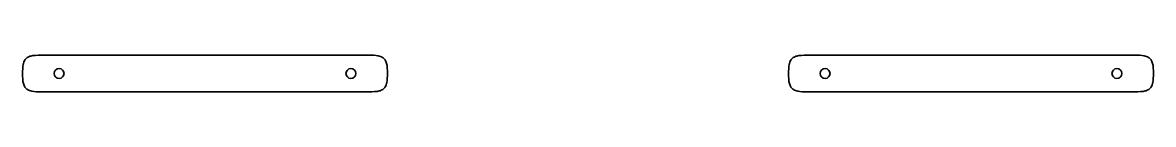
# Model space of a CAD drawing. Header units: millimetres. Extents: x 70 to 380, y -101 to -91.
import ezdxf

# ---------------------------------------------------------------- set-up
doc = ezdxf.new("R2010")
doc.units = ezdxf.units.MM
doc.header["$MEASUREMENT"] = 0
doc.layers.add('feet-bottom', color=7, linetype='Continuous', lineweight=0)

# ---------------------------------------------------------------- blocks, each defined once
blk = doc.blocks.new('Block_1')
at = {"layer": 'feet-bottom', "color": 250, "lineweight": 35, "true_color": 0x231815}
for centre in [(290, -96), (370, -96)]:
    blk.add_circle(centre, 1.35, dxfattribs=at)
blk = doc.blocks.new('Block_2')
at = {"layer": 'feet-bottom', "color": 250, "lineweight": 35, "true_color": 0x231815}
for centre in [(80, -96), (160, -96)]:
    blk.add_circle(centre, 1.35, dxfattribs=at)
blk = doc.blocks.new('Block_0')
at = {"layer": 'feet-bottom'}
for name in ['Block_2', 'Block_1']:
    blk.add_blockref(name, (0, 0), dxfattribs=at)

msp = doc.modelspace()

# ---------------------------------------------------------------- linework, layer by layer
at = {"layer": 'feet-bottom', "color": 250, "lineweight": 35, "true_color": 0x231815}
for points in [[(70, -96), (70, -95.06), (70, -94.24), (70.14, -93.52), (70.22, -93.11), (70.36, -92.71), (70.58, -92.35), (70.76, -92.07), (70.99, -91.83), (71.27, -91.64), (71.56, -91.44), (71.88, -91.31), (72.22, -91.21), (73, -91), (73.93, -91), (75, -91), (75, -91), (165, -91), (165, -91), (165.94, -91), (166.76, -91), (167.48, -91.14), (167.89, -91.22), (168.29, -91.36), (168.65, -91.58), (168.93, -91.76), (169.17, -91.99), (169.36, -92.27), (169.56, -92.56), (169.69, -92.88), (169.79, -93.22), (170, -94), (170, -94.93), (170, -96), (170, -96.94), (170, -97.76), (169.86, -98.48), (169.78, -98.89), (169.64, -99.29), (169.42, -99.65), (169.24, -99.93), (169.01, -100.17), (168.73, -100.36), (168.44, -100.56), (168.12, -100.69), (167.78, -100.79), (167, -101), (166.07, -101), (165, -101), (165, -101), (75, -101), (75, -101), (74.06, -101), (73.24, -101), (72.52, -100.86), (72.11, -100.78), (71.71, -100.64), (71.35, -100.42), (71.07, -100.24), (70.83, -100.01), (70.64, -99.73), (70.44, -99.44), (70.31, -99.12), (70.21, -98.78), (70, -98), (70, -97.07), (70, -96)], [(280, -96), (280, -95.06), (280, -94.24), (280.14, -93.52), (280.22, -93.11), (280.36, -92.71), (280.58, -92.35), (280.76, -92.07), (280.99, -91.83), (281.27, -91.64), (281.56, -91.44), (281.88, -91.31), (282.22, -91.21), (283, -91), (283.93, -91), (285, -91), (285, -91), (375, -91), (375, -91), (375.94, -91), (376.76, -91), (377.48, -91.14), (377.89, -91.22), (378.29, -91.36), (378.65, -91.58), (378.93, -91.76), (379.17, -91.99), (379.36, -92.27), (379.56, -92.56), (379.69, -92.88), (379.79, -93.22), (380, -94), (380, -94.93), (380, -96), (380, -96.94), (380, -97.76), (379.86, -98.48), (379.78, -98.89), (379.64, -99.29), (379.42, -99.65), (379.24, -99.93), (379.01, -100.17), (378.73, -100.36), (378.44, -100.56), (378.12, -100.69), (377.78, -100.79), (377, -101), (376.07, -101), (375, -101), (375, -101), (285, -101), (285, -101), (284.06, -101), (283.24, -101), (282.52, -100.86), (282.11, -100.78), (281.71, -100.64), (281.35, -100.42), (281.07, -100.24), (280.83, -100.01), (280.64, -99.73), (280.44, -99.44), (280.31, -99.12), (280.21, -98.78), (280, -98), (280, -97.07), (280, -96)]]:
    msp.add_open_spline(points, degree=3, knots=[0, 0, 0, 0, 1, 1, 1, 2, 2, 2, 3, 3, 3, 4, 4, 4, 5, 5, 5, 6, 6, 6, 7, 7, 7, 8, 8, 8, 9, 9, 9, 10, 10, 10, 11, 11, 11, 12, 12, 12, 13, 13, 13, 14, 14, 14, 15, 15, 15, 16, 16, 16, 17, 17, 17, 18, 18, 18, 19, 19, 19, 20, 20, 20, 21, 21, 21, 22, 22, 22, 22], dxfattribs=at)

# ---------------------------------------------------------------- block references
at = {"layer": 'feet-bottom'}
msp.add_blockref('Block_0', (0, 0), dxfattribs=at)

doc.saveas('drawing.dxf')
